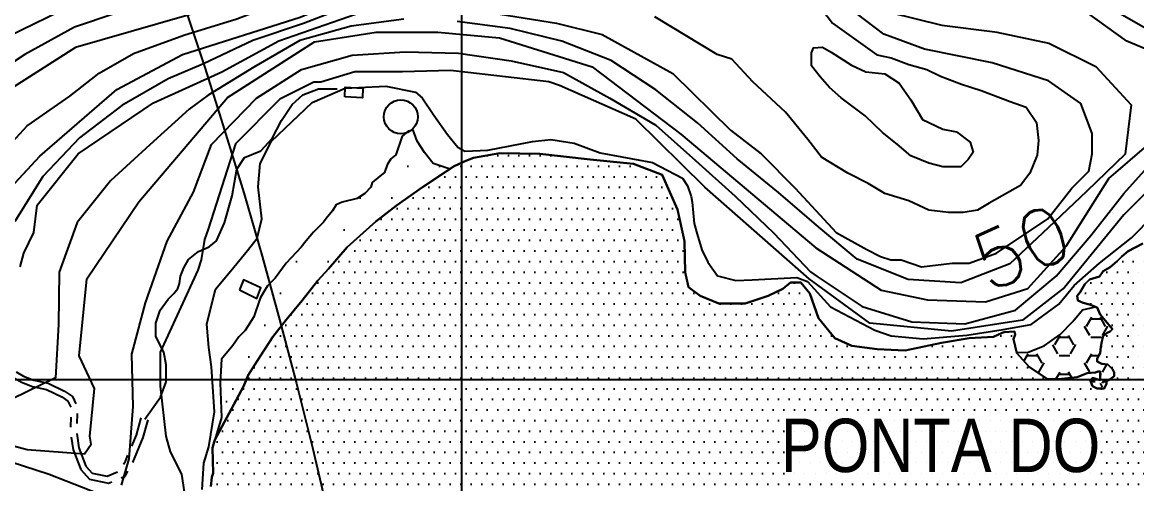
# Model space of a CAD drawing. Header units: millimetres. Extents: x 548366 to 1117317, y 7446967 to 14899125.
# Drawn here: x 558031 to 558866, y 7456337 to 7456683 of the extents above; entities that cross this region are included whole.
import ezdxf
from ezdxf.enums import TextEntityAlignment as Align

# ---------------------------------------------------------------- set-up
doc = ezdxf.new("R2010")
doc.units = ezdxf.units.MM
doc.header["$MEASUREMENT"] = 0
doc.linetypes.add('ESTR-TERRA', pattern=[1, 0.7, -0.1, 0.1, -0.1])
for name, color, linetype in [('AFLORAMENTO_ROCHOSO', 32, 'Continuous'), ('CURVA_INTERMEDIÁRIA', 32, 'Continuous'), ('CURVA_MESTRA', 36, 'Continuous'), ('EDIFICAÇÃO', 7, 'Continuous'), ('HACHURA_OCEANO', 131, 'Continuous'), ('MALHA_TM', 8, 'Continuous'), ('OCEANO', 5, 'Continuous'), ('PRAIA', 7, 'Continuous'), ('RADIAIS', 222, 'Continuous'), ('RIO_PERMANENTE', 4, 'Continuous'), ('RUA_PAV_S_MEIO_FIO', 2, 'ESTR-TERRA'), ('TXT_CURVA_MESTRA', 7, 'Continuous'), ('TXT_HIDRO', 8, 'Continuous')]:
    doc.layers.add(name, color=color, linetype=linetype)
doc.styles.add('ROMANS', font='romans.shx')
doc.styles.add('TXT_PRAIA', font='ARIALN.TTF', dxfattribs={"height": 30})
pattern_1 = [(0, (0, 0), (3.96875, 7.9375), [0, -7.9375])]

msp = doc.modelspace()

# ---------------------------------------------------------------- hatches: boundary and pattern name
at = {"layer": 'AFLORAMENTO_ROCHOSO', "ltscale": 0.5}
h = msp.add_hatch(dxfattribs=at)
h.set_pattern_fill('HEX', color=256, scale=2.5, style=0)
h.set_pattern_definition([(0, (0, 0), (0, 13.74815), [7.9375, -15.875]), (120, (0, 0), (-11.906247155, -6.874075), [7.9375, -15.875]), (60, (7.938, 0), (-11.906247155, 6.874075), [7.9375, -15.875])])
h.paths.add_polyline_path([(558828.85, 7456419.79), (558835.22, 7456420.37), (558836.96, 7456420.95), (558838.7, 7456420.95), (558838.7, 7456418.06), (558838.7, 7456416.32), (558838.7, 7456415), (558845.65, 7456415), (558849.12, 7456417.48), (558849.12, 7456420.37), (558847.97, 7456422.69), (558844.49, 7456426.16), (558839.86, 7456426.74), (558836.38, 7456428.47), (558836.38, 7456430.79), (558838.7, 7456434.84), (558839.28, 7456439.47), (558839.86, 7456443.52), (558841.01, 7456447.57), (558843.91, 7456449.88), (558846.23, 7456451.04), (558847.97, 7456452.77), (558843.91, 7456457.4), (558838.7, 7456463.77), (558836.38, 7456468.97), (558835.15, 7456469.47), (558825.52, 7456467.1), (558818.28, 7456458.49), (558808.62, 7456448.62), (558796.76, 7456440.23), (558784.8, 7456435.61), (558776.03, 7456435.3), (558776.13, 7456434.84), (558785.4, 7456424.42), (558799.3, 7456415.17), (558801.62, 7456415.17), (558807.41, 7456415.17), (558821.32, 7456416.9)])
h = msp.add_hatch(dxfattribs=at)
h.set_pattern_fill('HEX', color=256, style=0)
h.set_pattern_definition([(0, (0, 0), (0, 5.49926), [3.175, -6.35]), (120, (0, 0), (-4.762498862, -2.74963), [3.175, -6.35]), (60, (3.175, 0), (-4.762498862, 2.74963), [3.175, -6.35])])
h.paths.add_polyline_path([(558836.38, 7456408.22), (558841.59, 7456408.22), (558843.33, 7456411.69), (558843.33, 7456414.01), (558845.07, 7456414.59), (558845.65, 7456415), (558838.7, 7456415), (558838.7, 7456414.59), (558837.32, 7456415), (558831.58, 7456415), (558831.17, 7456414.59), (558832.9, 7456409.96)])
at = {"layer": 'HACHURA_OCEANO', "ltscale": 4}
h = msp.add_hatch(dxfattribs=at)
h.set_pattern_fill('DOTS,_O', color=256, scale=5)
h.set_pattern_definition(pattern_1)
h.paths.add_polyline_path([(559365, 7456915), (558865, 7456915), (558865, 7456782.2), (558867.27, 7456781.64), (558870.75, 7456778.17), (558874.22, 7456775.27), (558874.8, 7456768.91), (558874.22, 7456748.66), (558874.22, 7456744.61), (558870.75, 7456740.56), (558870.17, 7456735.93), (558871.9, 7456732.46), (558868.47, 7456728.46), (558870.68, 7456720.19), (558873.45, 7456715.93), (558876.03, 7456714.29), (558880.01, 7456719.15), (558888.7, 7456722.62), (558905.5, 7456723.78), (558921.15, 7456718.57), (558940.26, 7456709.89), (558970.52, 7456690.96), (558980.95, 7456683.44), (558986.17, 7456678.81), (558987.9, 7456670.13), (558983.27, 7456651.61), (558969.95, 7456629.63), (558960.1, 7456614.58), (558948.51, 7456605.9), (558943.88, 7456601.85), (558942.14, 7456598.38), (558937.5, 7456592.02), (558931.71, 7456582.76), (558924.76, 7456575.24), (558913.75, 7456565.4), (558891.41, 7456538.98), (558879.25, 7456526.25), (558876.93, 7456522.78), (558870.56, 7456517), (558865, 7456514.08), (558865, 7456415), (559365, 7456415)])
at = {"layer": 'HACHURA_OCEANO', "ltscale": 0.5}
h = msp.add_hatch(dxfattribs=at)
h.set_pattern_fill('DOTS', color=256, scale=5, style=0)
h.set_pattern_definition(pattern_1)
h.paths.add_polyline_path([(558365, 7456579.43), (558363.24, 7456578.72), (558354.55, 7456574.67), (558330.79, 7456559.05), (558311.46, 7456545.38), (558295.82, 7456533.23), (558274.38, 7456514.13), (558260.48, 7456497.93), (558252.37, 7456489.25), (558240.78, 7456474.21), (558228.61, 7456459.75), (558218.77, 7456447.02), (558209.4, 7456432.82), (558205.35, 7456426.45), (558200.14, 7456418.35), (558198.79, 7456415), (558365, 7456415)])
h = msp.add_hatch(dxfattribs=at)
h.set_pattern_fill('DOTS', color=256, scale=5, style=0)
h.set_pattern_definition(pattern_1)
h.paths.add_polyline_path([(558627.56, 7456461), (558621.19, 7456479.51), (558614.24, 7456487.61), (558606.71, 7456487.61), (558600.92, 7456482.98), (558589.91, 7456477.78), (558572.53, 7456471.99), (558552.83, 7456471.99), (558538.93, 7456477.78), (558530.24, 7456484.14), (558527.76, 7456495.41), (558527.18, 7456518.55), (558521.97, 7456542.27), (558510.38, 7456568.31), (558488.95, 7456576.41), (558456.51, 7456579.88), (558418.85, 7456583.93), (558388.73, 7456584.51), (558369.03, 7456581.04), (558365, 7456579.43), (558365, 7456415), (558799.55, 7456415), (558785.4, 7456424.42), (558776.13, 7456434.84), (558773.81, 7456445.25), (558774.97, 7456448.72), (558774.39, 7456451.04), (558766.86, 7456450.46), (558765.12, 7456449.88), (558758.75, 7456446.99), (558740.53, 7456445.95), (558719.68, 7456442.48), (558692.45, 7456436.7), (558671.59, 7456437.85), (558652.48, 7456440.17), (558639.73, 7456445.95)])
h = msp.add_hatch(dxfattribs=at)
h.set_pattern_fill('DOTS', color=256, scale=5, style=0)
h.set_pattern_definition(pattern_1)
h.paths.add_polyline_path([(558865, 7456514.08), (558859.55, 7456511.21), (558854.92, 7456507.16), (558851.44, 7456503.69), (558846.23, 7456499.06), (558841.01, 7456496.17), (558838.12, 7456492.12), (558830.59, 7456489.8), (558827.11, 7456486.33), (558823.63, 7456480.55), (558821.32, 7456477.65), (558821.9, 7456474.18), (558825.95, 7456472.45), (558830.59, 7456471.29), (558836.38, 7456468.97), (558838.7, 7456463.77), (558843.91, 7456457.4), (558847.97, 7456452.77), (558846.23, 7456451.04), (558843.91, 7456449.88), (558841.01, 7456447.57), (558839.86, 7456443.52), (558839.28, 7456439.47), (558838.7, 7456434.84), (558836.38, 7456430.79), (558836.38, 7456428.47), (558839.86, 7456426.74), (558844.49, 7456426.16), (558847.97, 7456422.69), (558849.12, 7456420.37), (558849.12, 7456417.48), (558845.65, 7456415), (558865, 7456415)])
at = {"layer": 'HACHURA_OCEANO', "ltscale": 2.5}
h = msp.add_hatch(dxfattribs=at)
h.set_pattern_fill('DOTS', color=256, scale=5, style=0)
h.set_pattern_definition(pattern_1)
h.paths.add_polyline_path([(558863.5, 7455916), (558867.47, 7455908.06), (558875.41, 7455908.06), (559363.56, 7455900.12), (559363.56, 7456424), (558875.41, 7456416.06), (558867.47, 7456416.06), (558863.5, 7456408.12)])
h.paths.add_polyline_path([(559107.31, 7456141.35), (559109.59, 7456151.96), (559114.9, 7456158.77), (559120.96, 7456164.08), (559130.82, 7456172.41), (559133.86, 7456176.19), (559139.16, 7456178.47), (559142.96, 7456172.41), (559142.96, 7456167.1), (559140.68, 7456154.99), (559133.86, 7456144.38), (559126.27, 7456132.27), (559115.66, 7456129.99), (559109.59, 7456130.75), (559107.31, 7456133.02)], flags=16)
h.paths.add_polyline_path([(559210.45, 7456047.44), (559213.48, 7456051.23), (559218.03, 7456054.26), (559221.82, 7456053.5), (559225.61, 7456052.74), (559227.13, 7456050.47), (559226.37, 7456040.62), (559228.65, 7456035.32), (559223.34, 7456033.05), (559212.72, 7456036.08), (559207.41, 7456039.87), (559209.69, 7456044.41)], flags=16)
h.paths.add_polyline_path([(559226.43, 7455988.1), (559230.98, 7455992.65), (559236.29, 7455995.68), (559243.87, 7455997.19), (559249.18, 7455996.44), (559255.24, 7455994.16), (559258.28, 7455990.38), (559260.55, 7455986.59), (559255.24, 7455982.05), (559249.18, 7455981.29), (559244.63, 7455981.29), (559240.84, 7455978.26), (559233.25, 7455972.2), (559227.19, 7455969.17), (559225.67, 7455972.2), (559222.64, 7455975.23), (559226.43, 7455980.53)], flags=16)
at = {"layer": 'HACHURA_OCEANO', "ltscale": 4}
h = msp.add_hatch(dxfattribs=at)
h.set_pattern_fill('DOTS', color=256, scale=5, style=0)
h.set_pattern_definition(pattern_1)
h.paths.add_polyline_path([(558189.93, 7456107.57), (558189.94, 7456115.19), (558230.03, 7456160.63), (558221.04, 7456168.56), (558222.85, 7456169.17), (558203.74, 7456191.14), (558205.48, 7456194.04), (558208.37, 7456194.04), (558215.9, 7456199.24), (558221.69, 7456200.98), (558235.59, 7456203.29), (558235.59, 7456205.03), (558235.01, 7456209.65), (558237.91, 7456211.39), (558240.8, 7456211.39), (558242.54, 7456206.18), (558242.54, 7456199.24), (558245.44, 7456195.19), (558255.86, 7456190.57), (558256.6, 7456190.75), (558266.95, 7456202.48), (558286.16, 7456203.65), (558351.47, 7456214.75), (558354.02, 7456208.38), (558354.01, 7456204.57), (558354, 7456200.75), (558357.83, 7456195.65), (558360.38, 7456191.82), (558365, 7456189.96), (558365, 7456415), (558198.79, 7456415), (558196.66, 7456409.68), (558175.22, 7456369.75), (558173.49, 7456363.97), (558174.07, 7456344.87), (558172.91, 7456341.98), (558172.46, 7456336.68), (558210.03, 7456315.65), (558205.97, 7456309.43), (558201.34, 7456317.24), (558172.33, 7456334.13), (558172.33, 7456329.83), (558172.91, 7456326.94), (558172.91, 7456318.84), (558171.75, 7456310.16), (558170.59, 7456306.11), (558170.59, 7456300.32), (558169.43, 7456297.43), (558170.01, 7456294.54), (558168.85, 7456289.33), (558163.64, 7456284.12), (558160.74, 7456280.65), (558160.16, 7456277.18), (558159.58, 7456267.34), (558153.79, 7456254.61), (558151.63, 7456246.51), (558155.59, 7456243.34), (558156.24, 7456239.65), (558162.62, 7456233.47), (558158.64, 7456229.59), (558152.91, 7456236.24), (558154.48, 7456237.85), (558154.3, 7456242.33), (558150.94, 7456245.13), (558148, 7456240.73), (558142.98, 7456240.02), (558137.19, 7456240.02), (558131.39, 7456238.87), (558123.86, 7456236.55), (558118.07, 7456233.66), (558103.58, 7456231.92), (558097.21, 7456232.5), (558092.58, 7456231.35), (558084.47, 7456226.72), (558074.04, 7456226.14), (558072.88, 7456227.87), (558075.78, 7456231.35), (558076.36, 7456235.97), (558071.14, 7456241.18), (558065.35, 7456243.5), (558053.18, 7456245.81), (558047.97, 7456249.28), (558044.49, 7456253.33), (558041.02, 7456255.65), (558038.12, 7456255.65), (558036.96, 7456256.22), (558033.49, 7456267.8), (558031.17, 7456273), (558026.54, 7456278.21), (558023.64, 7456280.53), (558022.48, 7456289.2), (558023.06, 7456295.57), (558017.85, 7456303.09), (558014.95, 7456306.56), (558015.53, 7456317.55), (558016.69, 7456321.61), (558016.11, 7456323.92), (558014.37, 7456325.66), (558006.26, 7456325.08), (557999.89, 7456325.66), (557998.15, 7456328.55), (557995.25, 7456328.55), (557992.94, 7456325.66), (557980.77, 7456321.61), (557975.56, 7456319.87), (557970.34, 7456314.66), (557962.81, 7456313.5), (557956.44, 7456315.82), (557953.54, 7456320.45), (557954.12, 7456322.76), (557955.28, 7456326.23), (557946.59, 7456328.55), (557932.69, 7456338.38), (557926.89, 7456337.81), (557922.26, 7456335.49), (557919.94, 7456333.18), (557915.89, 7456329.13), (557913.57, 7456325.08), (557910.67, 7456325.66), (557908.93, 7456328.55), (557906.04, 7456332.02), (557903.72, 7456333.18), (557902.56, 7456331.44), (557901.98, 7456328.55), (557899.09, 7456325.66), (557890.72, 7456323.48), (557865, 7456316.8), (557865, 7455915), (558365, 7455915), (558365, 7456116.86), (558362.77, 7456113.01), (558356.35, 7456104.15), (558353.77, 7456095.26), (558353.73, 7456078.74), (558349.17, 7456062.98), (558340.85, 7456045.76), (558338.29, 7456043.23), (558333.16, 7456038.18), (558329.31, 7456034.39), (558325.46, 7456030.59), (558316.48, 7456021.74), (558310.06, 7456015.42), (558299.8, 7456009.12), (558289.55, 7456004.09), (558267.76, 7455992.77), (558238.32, 7455994.2), (558203.81, 7456017.26), (558200, 7456033.8), (558198.77, 7456052.87), (558197.51, 7456065.59), (558196.26, 7456077.03), (558193.72, 7456085.94), (558193.72, 7456088.48)])
h = msp.add_hatch(dxfattribs=at)
h.set_pattern_fill('DOTS', color=256, scale=5, style=0)
h.set_pattern_definition(pattern_1)
h.paths.add_polyline_path([(558865, 7456415), (558845.65, 7456415), (558845.07, 7456414.59), (558843.33, 7456414.01), (558843.33, 7456411.69), (558841.59, 7456408.22), (558836.38, 7456408.22), (558832.9, 7456409.96), (558831.01, 7456415), (558365, 7456415), (558365, 7456189.96), (558366.78, 7456189.25), (558374.46, 7456189.21), (558375.74, 7456189.2), (558383.41, 7456181.53), (558383.4, 7456180.26), (558382.11, 7456173.91), (558380.81, 7456166.29), (558379.51, 7456157.4), (558375.65, 7456147.26), (558373.06, 7456133.29), (558367.91, 7456121.88), (558365, 7456116.86), (558365, 7455915), (558865, 7455915)])
at = {"layer": 'PRAIA', "ltscale": 0.5}
h = msp.add_hatch(dxfattribs=at)
h.set_pattern_fill('DOTS', color=40, scale=15, style=0)
h.set_pattern_definition([(0, (0, 0), (11.90625, 23.8125), [0, -23.8125])])
h.paths.add_polyline_path([(558295.82, 7456533.23), (558311.46, 7456545.38), (558330.79, 7456559.05), (558351.46, 7456572.64), (558338.88, 7456576.66), (558332.35, 7456585.05), (558326.75, 7456593.44), (558323.95, 7456601.83), (558320.21, 7456600.9), (558315.55, 7456597.17), (558310.88, 7456583.19), (558307.15, 7456580.39), (558304.34, 7456575.73), (558302.48, 7456570.14), (558298.74, 7456567.34), (558293.14, 7456562.68), (558292.21, 7456558.95), (558287.54, 7456554.29), (558281.94, 7456550.56), (558270.74, 7456547.76), (558266.07, 7456545.9), (558263.27, 7456541.24), (558258.61, 7456535.65), (558256.74, 7456532.85), (558249.27, 7456525.39), (558243.67, 7456518.86), (558239.94, 7456514.2), (558228.74, 7456502.08), (558220.34, 7456490.9), (558214.74, 7456485.3), (558211.94, 7456480.64), (558209.14, 7456475.98), (558204.47, 7456462), (558197.94, 7456451.74), (558193.27, 7456447.08), (558188.6, 7456440.56), (558180.2, 7456430.3), (558179.39, 7456415), (558198.79, 7456415), (558200.14, 7456418.35), (558205.35, 7456426.45), (558209.4, 7456432.82), (558218.77, 7456447.02), (558228.61, 7456459.75), (558240.78, 7456474.21), (558252.37, 7456489.25), (558260.48, 7456497.93), (558274.38, 7456514.13)])
h = msp.add_hatch(dxfattribs=at)
h.set_pattern_fill('DOTS', color=40, scale=6, style=0)
h.set_pattern_definition([(0, (0, 0), (4.7625, 9.525), [0, -9.525])])
h.paths.add_polyline_path([(558196.66, 7456409.68), (558198.79, 7456415), (558179.39, 7456415), (558179.27, 7456412.59), (558180.2, 7456386.49), (558175.22, 7456369.75)])

# ---------------------------------------------------------------- linework, layer by layer
at = {"layer": 'AFLORAMENTO_ROCHOSO', "ltscale": 0.5}
msp.add_lwpolyline([(558776.03, 7456435.3), (558784.8, 7456435.61), (558796.76, 7456440.23), (558808.62, 7456448.62), (558818.28, 7456458.49), (558825.52, 7456467.1), (558835.15, 7456469.47)], dxfattribs=at)
at = {"layer": 'CURVA_INTERMEDIÁRIA'}
for points, elevation in [([(558009.57, 7456545.24), (558044.13, 7456582.32), (558101.73, 7456632.17), (558151.01, 7456658.38), (558239.18, 7456686.27), (558287.79, 7456706.74), (558333.84, 7456734.88), (558346.63, 7456745.11), (558372.22, 7456783.49), (558379.9, 7456809.38), (558380.54, 7456845.17), (558377.98, 7456860.51), (558367.74, 7456882.88), (558352.38, 7456895.67), (558311.42, 7456900.14), (558262.77, 7456895.67), (558184.37, 7456868.82), (558089.01, 7456848.37), (557947.57, 7456826.63)], 80), ([(557998.56, 7456566.06), (558034.63, 7456605.11), (558066.53, 7456627.19), (558088.61, 7456644.37), (558114.37, 7456659.09), (558151.96, 7456672.81), (558191.77, 7456685.11), (558229, 7456699.7), (558265.68, 7456715.65), (558301, 7456734.36), (558331.81, 7456759.75), (558353.69, 7456792.81), (558360.94, 7456831.67), (558349.71, 7456867.86), (558316.49, 7456885.4), (558276.91, 7456881.42), (558246.9, 7456875.88), (558209.55, 7456861.56), (558172.26, 7456847.08), (558133.66, 7456836.73), (558094.59, 7456828.16), (558054.91, 7456823.74), (558014.99, 7456821.1)], 90), ([(557991.43, 7456782.08), (558082.84, 7456783.78), (558120.08, 7456790.55), (558213.18, 7456829.48), (558265.66, 7456849.79), (558294.44, 7456851.49), (558316.44, 7456839.64), (558318.14, 7456815.94), (558299.51, 7456785.47), (558256.35, 7456749.92), (558159.86, 7456709.3), (558070.15, 7456678.83), (558032.91, 7456658.51), (557963.5, 7456612.81)], 110), ([(558020.61, 7456672.18), (558068.92, 7456695.53), (558120.36, 7456715.77), (558168.68, 7456726.67), (558234.14, 7456756.25), (558282.46, 7456785.83), (558287.14, 7456799.85), (558287.14, 7456816.97), (558279.34, 7456824.76), (558265.32, 7456827.87), (558248.17, 7456824.76), (558231.02, 7456816.97), (558123.48, 7456765.59), (558087.63, 7456756.25), (558023.72, 7456759.37)], 120), ([(558298.98, 7456703.86), (558241.55, 7456681.73), (558203.68, 7456668.84), (558166.77, 7456651.5), (558140.19, 7456640.16), (558105.58, 7456620.16), (558073.89, 7456595.92), (558046.24, 7456567.01), (558025.42, 7456533.4)], 70), ([(558376.47, 7456690.65), (558431.14, 7456681.92), (558465.52, 7456673.48), (558518.5, 7456644.21), (558561.53, 7456601.85), (558584.56, 7456583.94), (558610.14, 7456558.36), (558640.84, 7456525.1), (558663.87, 7456512.31), (558674.1, 7456507.19), (558681.77, 7456504.63), (558689.45, 7456504.63), (558704.8, 7456499.51), (558727.82, 7456502.07), (558740.61, 7456502.07), (558761.08, 7456509.75), (558799.46, 7456535.33), (558817.36, 7456558.36), (558830.16, 7456571.15), (558832.71, 7456583.94), (558832.71, 7456599.29), (558824.26, 7456621.83), (558800.03, 7456638.71), (558757.76, 7456652.22), (558707.03, 7456662.35), (558676.6, 7456673.61), (558629.82, 7456709.35)], 60), ([(558626.13, 7456697.69), (558638.09, 7456681.93), (558671.25, 7456658.03), (558682.13, 7456655.85), (558695.17, 7456650.96), (558708.76, 7456647.16), (558719.09, 7456642.27), (558734.86, 7456636.29), (558749.53, 7456631.41), (558771.28, 7456623.26), (558783.24, 7456618.91), (558790.85, 7456607.5), (558792.48, 7456593.92), (558791.39, 7456583.05), (558785.96, 7456569.47), (558778.89, 7456560.23), (558755.51, 7456547.2), (558746.82, 7456541.76), (558735.94, 7456540.13), (558725.07, 7456540.13), (558710.39, 7456541.76), (558695.17, 7456548.83), (558677.23, 7456554.26), (558664.73, 7456561.86), (558649.51, 7456569.47), (558629.94, 7456581.42), (558619.57, 7456594.63), (558602.76, 7456615.11), (558578.29, 7456637.92), (558562.54, 7456654.79), (558551.68, 7456658.47), (558505.07, 7456686.69)], 70), ([(558875.95, 7456676.01), (558841.53, 7456695.92)], 30), ([(558029.4, 7456499.51), (558031.96, 7456509.75), (558039.63, 7456525.1), (558042.19, 7456545.56), (558072.89, 7456583.94), (558129.18, 7456622.31), (558180.34, 7456645.34), (558223.18, 7456668.7), (558286.3, 7456690.65)], 60), ([(558886.18, 7456656.88), (558858.73, 7456668.43), (558828.39, 7456690.08)], 40), ([(557945.35, 7456386.23), (558034.69, 7456362.56), (558077.47, 7456359.48), (558082.56, 7456366.59), (558081.46, 7456372.7), (558085.08, 7456408.2), (558073.52, 7456432.73), (558079.3, 7456490.47), (558118.31, 7456548.2), (558184.78, 7456626.14), (558249.8, 7456668), (558296.04, 7456675.21), (558342.28, 7456675.21), (558388.51, 7456670.88), (558457.87, 7456649.23), (558524.34, 7456598.72), (558625.48, 7456513.56), (558674.61, 7456481.81), (558709.29, 7456474.59), (558752.64, 7456473.15), (558784.42, 7456483.25), (558813.32, 7456515), (558845.11, 7456565.52), (558875.45, 7456591.5)], 40), ([(558696.8, 7456582.51), (558686.47, 7456591.2), (558675.6, 7456599.89), (558662.55, 7456612.39), (558644.62, 7456625.97), (558635.92, 7456633.58), (558628.85, 7456641.73), (558622.33, 7456649.88), (558622.33, 7456659.66), (558623.96, 7456663.46), (558630.48, 7456664), (558637, 7456660.2), (558652.23, 7456650.42), (558663.1, 7456645.53), (558677.23, 7456643.9), (558688.1, 7456636.84), (558696.8, 7456624.34), (558705.5, 7456609.67), (558720.72, 7456602.61), (558731.05, 7456600.44), (558741.38, 7456592.83), (558743.55, 7456585.23), (558739.75, 7456579.79), (558734.31, 7456574.36), (558720.72, 7456574.36), (558710.39, 7456577.08), (558696.8, 7456582.51)], 80), ([(558105.17, 7456335.85), (558110.93, 7456355.57), (558114.04, 7456394.9), (558113.09, 7456434), (558123.17, 7456472.52), (558139.51, 7456518.63), (558159.14, 7456555.43), (558172.63, 7456591.01), (558206.43, 7456625.81), (558240.15, 7456647.23), (558278.11, 7456658.02), (558317.86, 7456660.28), (558357.84, 7456659.43), (558397.33, 7456653.55), (558436.38, 7456644.89), (558471.18, 7456625.83), (558505.6, 7456605.46), (558535.51, 7456578.97), (558565.23, 7456552.2), (558594.08, 7456524.5), (558621.58, 7456495.56), (558626.68, 7456492.09), (558660.32, 7456469.7), (558697.57, 7456458.12), (558737.33, 7456456.7), (558775.12, 7456466.97), (558805.74, 7456492.34), (558831.67, 7456522.8), (558856.37, 7456554.25), (558883.07, 7456583.96)], 30), ([(558914.58, 7456596.73), (558856.34, 7456538.32), (558811.93, 7456483.95), (558780.45, 7456459.55), (558727.31, 7456451.12), (558665.95, 7456457.17), (558620.63, 7456490.36), (558542.38, 7456559.14), (558490.81, 7456609.93), (558433.62, 7456635.11), (558425.63, 7456637.83), (558351.85, 7456646.41), (558315.93, 7456645.34), (558280.12, 7456645.34), (558254.53, 7456637.66), (558249.42, 7456637.66), (558223.83, 7456624.87), (558190.58, 7456591.61), (558170.11, 7456527.66), (558167.55, 7456519.98), (558164.99, 7456504.63), (558162.43, 7456496.96), (558134.29, 7456435.56), (558134.29, 7456409.97), (558138.54, 7456372.52), (558141.74, 7456360.81), (558150.25, 7456344.1), (558153.46, 7456322.59)], 20), ([(558165.66, 7456332.7), (558167.02, 7456352.34), (558170.65, 7456364.66), (558175, 7456390.74), (558172.8, 7456424.61), (558170.63, 7456439.1), (558169.18, 7456456.49), (558175.7, 7456482.57), (558187.31, 7456496.33), (558199.64, 7456511.54), (558206.9, 7456520.96), (558210.52, 7456535.45), (558207.62, 7456559.36), (558209.07, 7456576.74), (558217.78, 7456593.41), (558248.24, 7456622.38), (558272.91, 7456633.25), (558303.38, 7456634.7), (558325.51, 7456630.31), (558330.59, 7456625.96), (558339.3, 7456612.92), (558349.45, 7456598.43), (558357.43, 7456589.02), (558362.51, 7456586.12), (558379.92, 7456586.84), (558413.29, 7456593.36), (558427.07, 7456594.81), (558444.48, 7456591.91), (558464.07, 7456584.67), (558503.24, 7456577.43), (558525.73, 7456565.84), (558529.35, 7456560.04), (558532.25, 7456552.07), (558532.98, 7456547.72), (558534.43, 7456531.79), (558536.61, 7456523.82), (558540.23, 7456512.23), (558544.59, 7456502.81), (558551.84, 7456492.67), (558565.62, 7456489.05), (558577.95, 7456489.77), (558611.25, 7456491.51), (558619.3, 7456488.32), (558636.71, 7456469.49), (558669.78, 7456452.01), (558682.11, 7456447.67), (558706.05, 7456445.49), (558738.73, 7456448.14), (558766.04, 7456452.36), (558786.9, 7456456.33), (558807.6, 7456471.57), (558819.21, 7456485.34), (558838.17, 7456502.11), (558862.26, 7456521.22), (558878.65, 7456537.85)], 10), ([(558013.15, 7456356.3), (558051.09, 7456344.14), (558087.98, 7456329.57)], 30)]:
    msp.add_lwpolyline(points, dxfattribs=dict(at, elevation=elevation))
at = {"layer": 'CURVA_MESTRA'}
for points, elevation in [([(557917.43, 7456807.4), (558083.41, 7456804.23), (558144.73, 7456817.97), (558279, 7456875.01), (558316, 7456877.12), (558340.31, 7456859.16), (558342.43, 7456824.3), (558329.74, 7456785.22), (558280.05, 7456740.85), (558174.33, 7456693.32), (558070.73, 7456663.74), (558012.58, 7456626.77)], 100), ([(558681.43, 7456689.91), (558720.06, 7456680.47), (558759.74, 7456675.42), (558761.21, 7456675.17), (558800.29, 7456666.83), (558835.5, 7456649.39), (558861.81, 7456620.78), (558857.51, 7456583.8), (558828.8, 7456556), (558799.8, 7456528.72), (558770.91, 7456501.68), (558734.32, 7456487.42), (558694.67, 7456489.95), (558656.48, 7456505.23), (558627.87, 7456529.13), (558597.51, 7456555.06), (558566.56, 7456580.4), (558536.89, 7456607.23), (558505.59, 7456631.93), (558472.12, 7456653.83), (558435.29, 7456668.48), (558396.44, 7456677.95), (558356.84, 7456683.19)], 50), ([(558316.95, 7456684.84), (558277.41, 7456679.66), (558238.97, 7456668.8), (558204.34, 7456648.84), (558170.25, 7456627.93), (558156.08, 7456617.41), (558126.52, 7456590.64), (558096.99, 7456563.73), (558072.11, 7456532.48), (558058.45, 7456495.47), (558058.09, 7456456.12), (558055.72, 7456416.35), (558023.56, 7456400.64)], 50)]:
    msp.add_lwpolyline(points, dxfattribs=dict(at, elevation=elevation))
at = {"layer": 'EDIFICAÇÃO', "color": 1, "ltscale": 4}
msp.add_lwpolyline([(558122.87, 7456385.3), (558134.57, 7456401.89), (558138.77, 7456413.26), (558138.77, 7456426.05), (558136.99, 7456435.63), (558130.95, 7456447.35), (558130.95, 7456457.29), (558134.15, 7456466.88), (558140.26, 7456475.2), (558144.48, 7456479.51), (558147.56, 7456483.11), (558148.84, 7456486.96), (558149.52, 7456492.52), (558151.92, 7456498.76), (558155.36, 7456504.86), (558163, 7456510.92), (558171.08, 7456514.29), (558176.5, 7456518.88), (558182.54, 7456532.37), (558188.23, 7456552.61), (558191.78, 7456572.5), (558197.47, 7456581.37), (558209.61, 7456586.18), (558218.14, 7456595.41), (558225.25, 7456608.91), (558233.07, 7456620.98), (558241.24, 7456628.08), (558252.96, 7456632.7), (558266.82, 7456632.7)], dxfattribs=at)
at = {"layer": 'EDIFICAÇÃO', "ltscale": 4}
msp.add_lwpolyline([(558272.59, 7456626.69), (558272.95, 7456633.84), (558286.24, 7456633.11), (558285.97, 7456625.89), (558272.59, 7456626.69)], dxfattribs=at)
at = {"layer": 'EDIFICAÇÃO', "ltscale": 2.5}
msp.add_lwpolyline([(558193.7, 7456482.12), (558206.66, 7456475.72), (558209.78, 7456483.59), (558196.82, 7456489.66)], close=True, dxfattribs=at)
at = {"layer": 'EDIFICAÇÃO', "ltscale": 4}
msp.add_lwpolyline([(558193.7, 7456482.12), (558206.66, 7456475.72), (558209.78, 7456483.59), (558196.82, 7456489.66)], close=True, dxfattribs=at)
at = {"layer": 'EDIFICAÇÃO', "ltscale": 2.5}
msp.add_circle((558314.6, 7456611.78), 12.68, dxfattribs=at)
at = {"layer": 'EDIFICAÇÃO', "ltscale": 4}
msp.add_circle((558314.6, 7456611.78), 12.68, dxfattribs=at)
at = {"layer": 'MALHA_TM'}
for points in [[(558360, 7460415), (558360, 7450410)], [(549360, 7456415), (559365, 7456415)]]:
    msp.add_lwpolyline(points, dxfattribs=at)
at = {"layer": 'OCEANO', "ltscale": 2.5}
msp.add_lwpolyline([(558172.33, 7456335.04), (558172.91, 7456341.98), (558174.07, 7456344.87), (558173.49, 7456363.97), (558175.22, 7456369.75), (558196.66, 7456409.68), (558200.14, 7456418.35), (558205.35, 7456426.45), (558209.4, 7456432.82), (558218.77, 7456447.02), (558228.61, 7456459.75), (558240.78, 7456474.21), (558252.37, 7456489.25), (558260.48, 7456497.93), (558274.38, 7456514.13), (558295.82, 7456533.23), (558311.46, 7456545.38), (558330.79, 7456559.05), (558354.55, 7456574.67), (558363.24, 7456578.72), (558369.03, 7456581.04), (558388.73, 7456584.51), (558418.85, 7456583.93), (558456.51, 7456579.88), (558488.95, 7456576.41), (558510.38, 7456568.31), (558521.97, 7456542.27), (558527.18, 7456518.55), (558527.76, 7456495.41), (558530.24, 7456484.14), (558538.93, 7456477.78), (558552.83, 7456471.99), (558572.53, 7456471.99), (558589.91, 7456477.78), (558600.92, 7456482.98), (558606.71, 7456487.61), (558614.24, 7456487.61), (558621.19, 7456479.51), (558627.56, 7456461), (558639.73, 7456445.95), (558652.48, 7456440.17), (558671.59, 7456437.85), (558692.45, 7456436.7), (558719.68, 7456442.48), (558740.53, 7456445.95), (558758.75, 7456446.99), (558765.12, 7456449.88), (558766.86, 7456450.46), (558774.39, 7456451.04), (558774.97, 7456448.72), (558773.81, 7456445.25), (558776.13, 7456434.84), (558785.4, 7456424.42), (558799.3, 7456415.17), (558801.62, 7456415.17), (558807.41, 7456415.17), (558821.32, 7456416.9), (558828.85, 7456419.79), (558835.22, 7456420.37), (558836.96, 7456420.95), (558838.7, 7456420.95), (558838.7, 7456418.06), (558838.7, 7456416.32), (558838.7, 7456414.59), (558832.9, 7456416.32), (558831.17, 7456414.59), (558832.9, 7456409.96), (558836.38, 7456408.22), (558841.59, 7456408.22), (558843.33, 7456411.69), (558843.33, 7456414.01), (558845.07, 7456414.59), (558849.12, 7456417.48), (558849.12, 7456420.37), (558847.97, 7456422.69), (558844.49, 7456426.16), (558839.86, 7456426.74), (558836.38, 7456428.47), (558836.38, 7456430.79), (558838.7, 7456434.84), (558839.28, 7456439.47), (558839.86, 7456443.52), (558841.01, 7456447.57), (558843.91, 7456449.88), (558846.23, 7456451.04), (558847.97, 7456452.77), (558843.91, 7456457.4), (558838.7, 7456463.77), (558836.38, 7456468.97), (558830.59, 7456471.29), (558825.95, 7456472.45), (558821.9, 7456474.18), (558821.32, 7456477.65), (558823.63, 7456480.55), (558827.11, 7456486.33), (558830.59, 7456489.8), (558838.12, 7456492.12), (558841.01, 7456496.17), (558846.23, 7456499.06), (558851.44, 7456503.69), (558854.92, 7456507.16), (558859.55, 7456511.21), (558870.56, 7456517)], dxfattribs=at)
at = {"layer": 'PRAIA'}
msp.add_lwpolyline([(558351.46, 7456572.64), (558338.88, 7456576.66), (558332.35, 7456585.05), (558326.75, 7456593.44), (558323.95, 7456601.83), (558320.21, 7456600.9), (558315.55, 7456597.17), (558310.88, 7456583.19), (558307.15, 7456580.39), (558304.34, 7456575.73), (558302.48, 7456570.14), (558298.74, 7456567.34), (558293.14, 7456562.68), (558292.21, 7456558.95), (558287.54, 7456554.29), (558281.94, 7456550.56), (558270.74, 7456547.76), (558266.07, 7456545.9), (558263.27, 7456541.24), (558258.61, 7456535.65), (558256.74, 7456532.85), (558249.27, 7456525.39), (558243.67, 7456518.86), (558239.94, 7456514.2), (558228.74, 7456502.08), (558220.34, 7456490.9), (558214.74, 7456485.3), (558211.94, 7456480.64), (558209.14, 7456475.98), (558204.47, 7456462), (558197.94, 7456451.74), (558193.27, 7456447.08), (558188.6, 7456440.56), (558180.2, 7456430.3), (558179.27, 7456412.59), (558180.2, 7456386.49), (558175.22, 7456369.75)], dxfattribs=at)
at = {"layer": 'RADIAIS', "linetype": 'Continuous', "ltscale": 2.5}
for radius in [4998.2, 3998.56]:
    msp.add_circle((554363.71, 7455412.75), radius, dxfattribs=at)
at = {"layer": 'RIO_PERMANENTE'}
msp.add_lwpolyline([(558870.56, 7456517), (558859.55, 7456511.21), (558854.92, 7456507.16), (558851.44, 7456503.69), (558846.23, 7456499.06), (558841.01, 7456496.17), (558838.12, 7456492.12), (558830.59, 7456489.8), (558827.11, 7456486.33), (558823.63, 7456480.55), (558821.32, 7456477.65), (558821.9, 7456474.18), (558825.95, 7456472.45), (558830.59, 7456471.29), (558836.38, 7456468.97), (558838.7, 7456463.77), (558843.91, 7456457.4), (558847.97, 7456452.77), (558846.23, 7456451.04), (558843.91, 7456449.88), (558841.01, 7456447.57), (558839.86, 7456443.52), (558839.28, 7456439.47), (558838.7, 7456434.84), (558836.38, 7456430.79), (558836.38, 7456428.47), (558839.86, 7456426.74), (558844.49, 7456426.16), (558847.97, 7456422.69), (558849.12, 7456420.37), (558849.12, 7456417.48), (558845.07, 7456414.59), (558843.33, 7456414.01), (558843.33, 7456411.69), (558841.59, 7456408.22), (558836.38, 7456408.22), (558832.9, 7456409.96), (558831.17, 7456414.59), (558832.9, 7456416.32), (558838.7, 7456414.59), (558838.7, 7456416.32), (558838.7, 7456418.06), (558838.7, 7456420.95), (558836.96, 7456420.95), (558835.22, 7456420.37), (558828.85, 7456419.79), (558821.32, 7456416.9), (558807.41, 7456415.17), (558801.62, 7456415.17), (558799.3, 7456415.17), (558785.4, 7456424.42), (558776.13, 7456434.84), (558773.81, 7456445.25), (558774.97, 7456448.72), (558774.39, 7456451.04), (558766.86, 7456450.46), (558765.12, 7456449.88), (558758.75, 7456446.99), (558740.53, 7456445.95), (558719.68, 7456442.48), (558692.45, 7456436.7), (558671.59, 7456437.85), (558652.48, 7456440.17), (558639.73, 7456445.95), (558627.56, 7456461), (558621.19, 7456479.51), (558614.24, 7456487.61), (558606.71, 7456487.61), (558600.92, 7456482.98), (558589.91, 7456477.78), (558572.53, 7456471.99), (558552.83, 7456471.99), (558538.93, 7456477.78), (558530.24, 7456484.14), (558527.76, 7456495.41), (558527.18, 7456518.55), (558521.97, 7456542.27), (558510.38, 7456568.31), (558488.95, 7456576.41), (558456.51, 7456579.88), (558418.85, 7456583.93), (558388.73, 7456584.51), (558369.03, 7456581.04), (558363.24, 7456578.72), (558354.55, 7456574.67), (558330.79, 7456559.05), (558311.46, 7456545.38), (558295.82, 7456533.23), (558274.38, 7456514.13), (558260.48, 7456497.93), (558252.37, 7456489.25), (558240.78, 7456474.21), (558228.61, 7456459.75), (558218.77, 7456447.02), (558209.4, 7456432.82), (558205.35, 7456426.45), (558200.14, 7456418.35), (558196.66, 7456409.68), (558175.22, 7456369.75), (558173.49, 7456363.97), (558174.07, 7456344.87), (558172.91, 7456341.98), (558172.33, 7456335.04)], dxfattribs=at)
at = {"layer": 'RUA_PAV_S_MEIO_FIO', "ltscale": 75, "flags": 128}
for points in [[(558480.08, 7457118.29), (558461.81, 7457120.22), (558457, 7457119.26), (558437.76, 7457103.88), (558409.86, 7457088.51), (558392.55, 7457078.91), (558382.93, 7457072.18), (558362.73, 7457069.3), (558345.41, 7457065.46), (558325.21, 7457054.89), (558297.32, 7457042.4), (558277.12, 7457032.79), (558253.07, 7457025.1), (558241.52, 7457024.14), (558230.94, 7457023.18), (558225.17, 7457019.34), (558219.4, 7457010.69), (558207.86, 7457002.05), (558190.66, 7456990.3), (558190.66, 7456988.44), (558184.09, 7456980.79), (558171.39, 7456968.1), (558159.83, 7456958.78), (558145.75, 7456950.75), (558131.73, 7456947.74), (558123.6, 7456946.59), (558118.03, 7456951.04), (558108.96, 7456955.57), (558099.35, 7456958.19), (558086.11, 7456955.54), (558075.38, 7456949.29), (558062.99, 7456935.96), (558033.76, 7456914.55), (557991.28, 7456890.45), (557962.11, 7456873.94), (557948.91, 7456870.17), (557943.42, 7456865.6), (557907.52, 7456845.25), (557874.71, 7456828.87), (557860.43, 7456822.21), (557844.24, 7456811.75), (557812.92, 7456791.96), (557780.17, 7456772.71), (557768.07, 7456765.67), (557750.05, 7456763.67), (557718.34, 7456761.75), (557696.6, 7456758.92), (557679.74, 7456753.3), (557659.86, 7456743.85), (557644.71, 7456734.39), (557615.9, 7456713.29), (557585, 7456692.07), (557545.52, 7456668.79), (557560.33, 7456669.75), (557575.12, 7456670.93), (557587.53, 7456672.7), (557596.99, 7456676.24), (557604.09, 7456680.38), (557612.95, 7456684.51), (557623.6, 7456686.28), (557635.42, 7456686.28), (557650.2, 7456685.1), (557660.25, 7456683.92), (557675.03, 7456680.97), (557685.08, 7456678.61), (557693.95, 7456675.65), (557700.46, 7456670.93), (557709.33, 7456657.94), (557713.46, 7456649.67), (557720.56, 7456639.04), (557726.47, 7456633.14), (557731.79, 7456630.19), (557747.16, 7456629.01), (557759.58, 7456630.19), (557769.63, 7456629.6), (557778.5, 7456627.82), (557787.37, 7456621.33), (557795.05, 7456610.11), (557800.97, 7456589.44), (557804.51, 7456579.4), (557811.61, 7456572.32), (557819.3, 7456569.96), (557829.94, 7456569.96), (557853, 7456572.32), (557881.97, 7456575.86), (557903.25, 7456577.04), (557923.57, 7456577.97), (557939.53, 7456575.61), (557948.99, 7456569.11), (557951.35, 7456560.84), (557949.58, 7456549.62), (557945.44, 7456542.54), (557931.84, 7456537.22), (557914.7, 7456532.5), (557890.46, 7456529.55), (557876.86, 7456526.59), (557864.44, 7456523.64), (557855.57, 7456518.92), (557853.8, 7456514.19), (557856.17, 7456509.47), (557866.81, 7456501.2), (557889.87, 7456491.76), (557899.92, 7456487.03), (557902.28, 7456481.13), (557906.42, 7456476.99), (557915.88, 7456476.99), (557922.38, 7456480.54), (557930.07, 7456480.54), (557935.39, 7456478.17), (557946.62, 7456476.4), (557962, 7456471.68), (557982.69, 7456466.36), (557990.97, 7456460.46), (557998.06, 7456450.42), (558003.97, 7456445.11), (558011.07, 7456442.15), (558015.8, 7456437.43), (558018.76, 7456428.57), (558023.05, 7456422.86), (558031.92, 7456417.55), (558039.6, 7456414.59), (558050.24, 7456412.23), (558062.66, 7456406.33), (558068.57, 7456402.19), (558072.12, 7456394.52), (558071.53, 7456375.62), (558073.3, 7456363.81), (558078.62, 7456350.23), (558083.35, 7456344.92), (558094.59, 7456342.55), (558104.05, 7456346.69), (558108.19, 7456353.77), (558116.46, 7456373.26), (558120.01, 7456386.25)], [(557460.95, 7456614.13), (557462.06, 7456614.51), (557463.89, 7456614.9), (557505.65, 7456644.97), (557538.17, 7456664.15), (557561.16, 7456664.79), (557576.13, 7456665.98), (557589.23, 7456667.85), (557599.58, 7456671.73), (557606.84, 7456675.96), (557614.9, 7456679.72), (557624.47, 7456681.31), (557635.69, 7456681.31), (557650.19, 7456680.15), (557659.95, 7456679), (557674.45, 7456676.11), (557684.21, 7456673.81), (557692.14, 7456671.17), (557697.33, 7456667.4), (557705.53, 7456655.39), (557709.66, 7456647.15), (557717.19, 7456635.86), (557723.94, 7456629.12), (557730.81, 7456625.31), (557747.68, 7456624.01), (557760.14, 7456625.2), (557769.47, 7456624.65), (557776.93, 7456623.16), (557784.24, 7456617.81), (557791, 7456607.94), (557796.73, 7456587.9), (557800.7, 7456576.66), (557809.46, 7456567.92), (557819.02, 7456564.98), (557830.66, 7456564.98), (557854.02, 7456567.37), (557882.87, 7456570.9), (557903.97, 7456572.07), (557923.78, 7456572.98), (557938.15, 7456570.85), (557945.2, 7456566.01), (557946.78, 7456560.5), (557945.32, 7456551.27), (557942.52, 7456546.47), (557930.75, 7456541.87), (557914.21, 7456537.32), (557890.1, 7456534.38), (557876.23, 7456531.37), (557863.15, 7456528.26), (557852.08, 7456522.36), (557848.89, 7456513.87), (557852.72, 7456506.22), (557864.78, 7456496.85), (557888.35, 7456487.2), (557896.53, 7456483.35), (557898.55, 7456478.31), (557904.85, 7456472.02), (557917.61, 7456472.02), (557924.11, 7456475.56), (557929.49, 7456475.56), (557934.45, 7456473.36), (557945.98, 7456471.54), (557961.13, 7456466.89), (557981.04, 7456461.77), (557987.89, 7456456.89), (557994.82, 7456447.08), (558001.77, 7456440.83), (558008.74, 7456437.93), (558011.96, 7456434.72), (558014.8, 7456426.21), (558020.15, 7456419.08), (558030.22, 7456413.05), (558038.64, 7456409.82), (558049.1, 7456407.5), (558060.64, 7456402.01), (558065.12, 7456398.87), (558067.62, 7456393.47), (558067.05, 7456375.29), (558068.97, 7456362.49), (558074.82, 7456347.57), (558081.22, 7456340.38), (558095.59, 7456337.36), (558107.97, 7456342.77), (558113.07, 7456351.52), (558121.6, 7456371.6), (558125.24, 7456384.91)]]:
    msp.add_lwpolyline(points, dxfattribs=at)

# ---------------------------------------------------------------- texts
at = {"layer": 'TXT_CURVA_MESTRA', "ltscale": 4, "style": 'ROMANS'}
msp.add_text('50', height=42.5, rotation=24.01396, dxfattribs=at).set_placement((558779.75, 7456514.12, 150), align=Align.MIDDLE)
at = {"layer": 'TXT_HIDRO', "style": 'TXT_PRAIA'}
msp.add_text('PONTA DO ', height=40, dxfattribs=at).set_placement((558599.47, 7456345.71))

doc.saveas('drawing.dxf')
